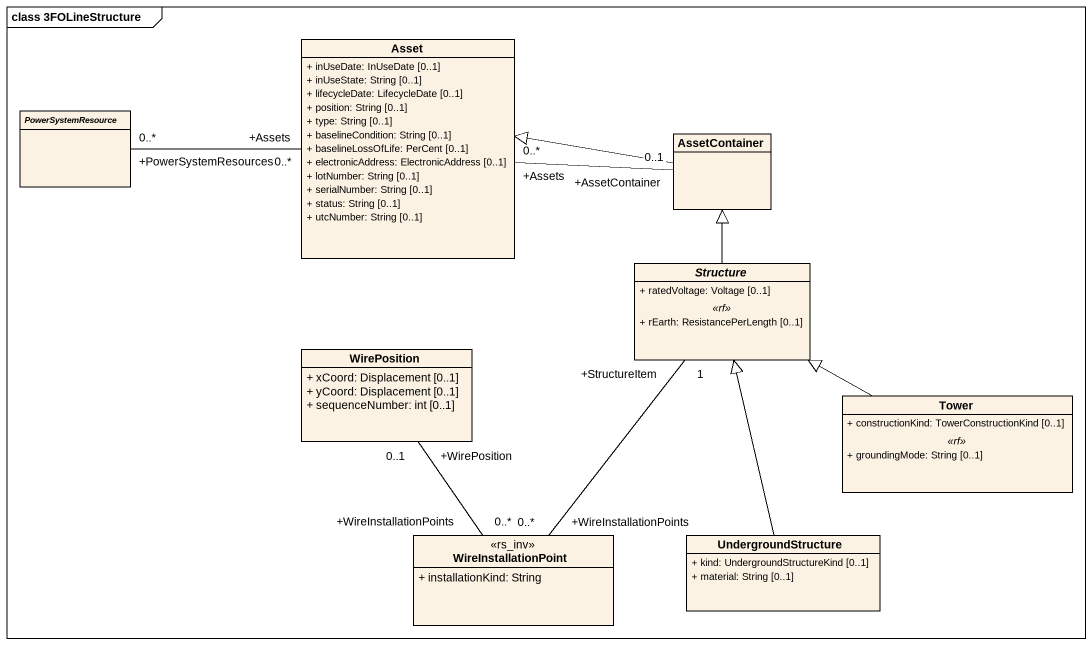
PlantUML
@startuml
mainframe class 3FOLineStructure
hide circle
hide empty members
skinparam classAttributeIconSize 0
class Asset {
  + inUseDate: InUseDate [0..1]
  + inUseState: String [0..1]
  + lifecycleDate: LifecycleDate [0..1]
  + position: String [0..1]
  + type: String [0..1]
  + baselineCondition: String [0..1]
  + baselineLossOfLife: PerCent [0..1]
  + electronicAddress: ElectronicAddress [0..1]
  + lotNumber: String [0..1]
  + serialNumber: String [0..1]
  + status: String [0..1]
  + utcNumber: String [0..1]
}
abstract class PowerSystemResource
class AssetContainer
abstract class Structure {
  + ratedVoltage: Voltage [0..1]
  .. <<rf>> ..
  + rEarth: ResistancePerLength [0..1]
}
class WirePosition {
  + xCoord: Displacement [0..1]
  + yCoord: Displacement [0..1]
  + sequenceNumber: int [0..1]
}
class Tower {
  + constructionKind: TowerConstructionKind [0..1]
  .. <<rf>> ..
  + groundingMode: String [0..1]
}
class WireInstallationPoint <<rs_inv>> {
  + installationKind: String
}
class UndergroundStructure {
  + kind: UndergroundStructureKind [0..1]
  + material: String [0..1]
}
Asset "+Assets\n0..*" -left- "+PowerSystemResources\n0..*" PowerSystemResource
Asset "+Assets\n0..*" -right- "+AssetContainer\n0..1" AssetContainer
AssetContainer -left-|> Asset
Structure -up-|> AssetContainer
Structure "+StructureItem\n1" -- "+WireInstallationPoints\n0..*" WireInstallationPoint
Tower -left-|> Structure
WireInstallationPoint "+WireInstallationPoints\n0..*" -up- "+WirePosition\n0..1" WirePosition
UndergroundStructure -up-|> Structure
@enduml
